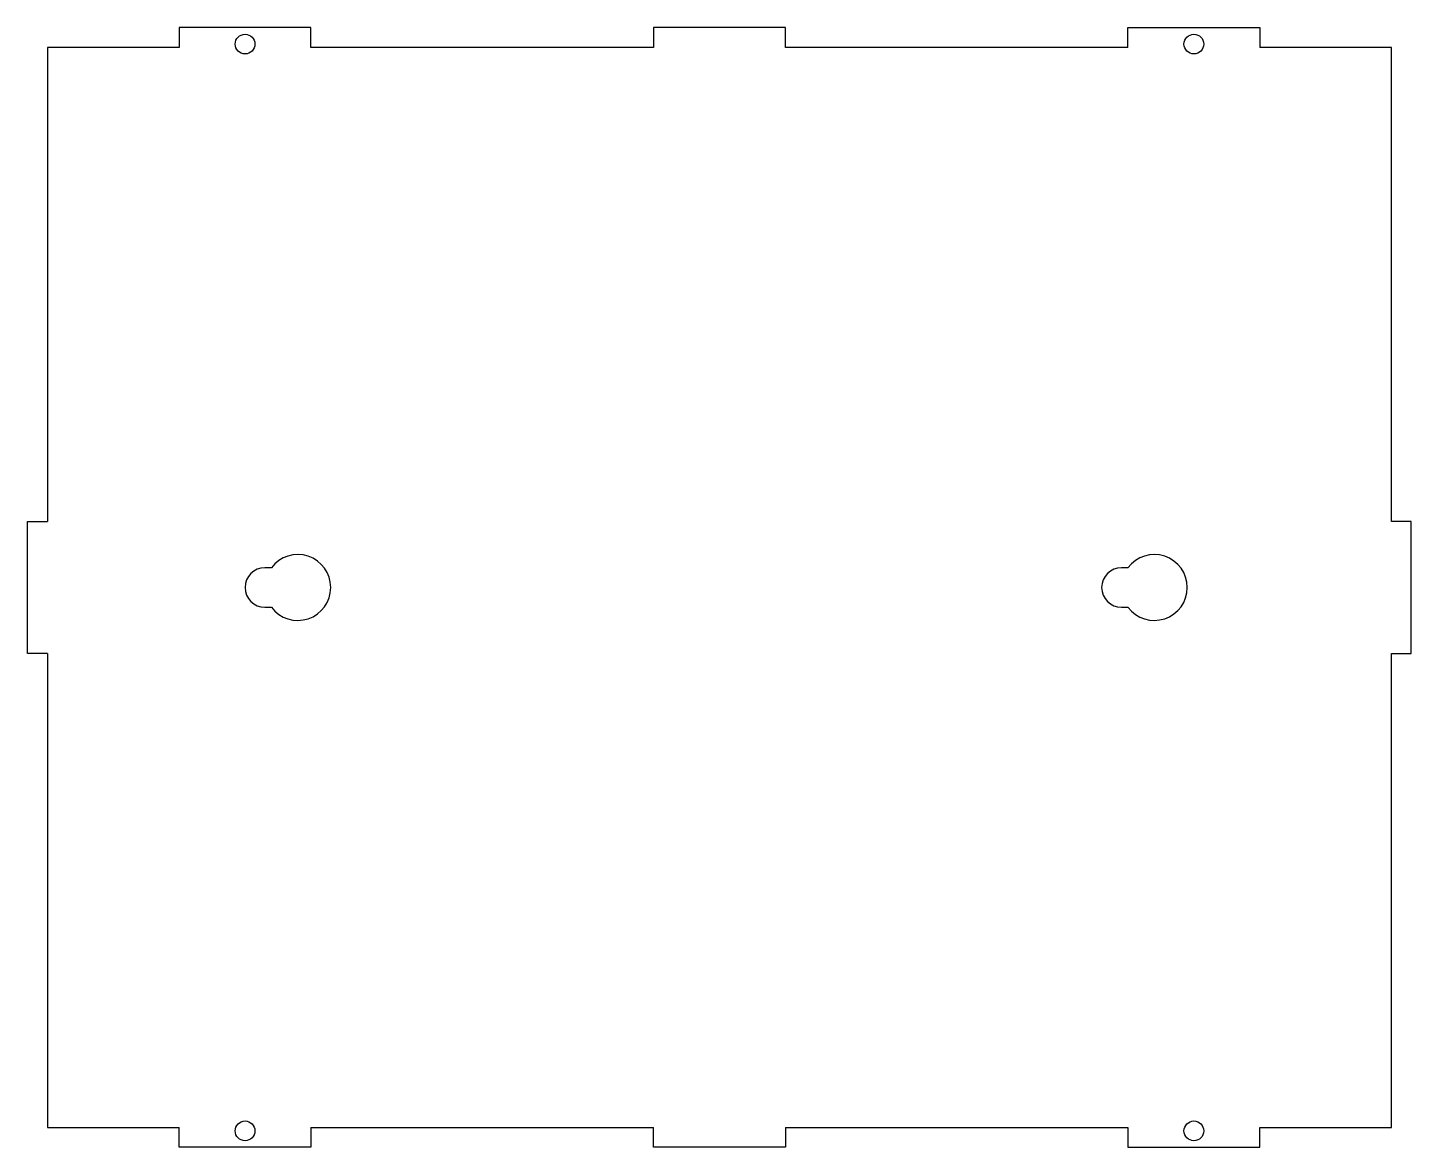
# Model space of a CAD drawing. Extents: x -15 to 195, y -39 to 131.
import ezdxf

# ---------------------------------------------------------------- set-up
doc = ezdxf.new("R2010")
doc.units = 0
doc.layers.add('PREDEFINITO', color=7, linetype='CONTINUOUS')

msp = doc.modelspace()

# ---------------------------------------------------------------- linework, layer by layer
at = {"layer": 'PREDEFINITO'}
for p, q in [((80, 127.72), (28, 127.72)), ((152, 127.72), (100, 127.72)), ((28, -36.28), (80, -36.28)), ((100, -36.28), (152, -36.28))]:
    msp.add_line(p, q, dxfattribs=at)
for points in [[(28, 127.72), (28, 130.72), (8, 130.72), (8, 127.72)], [(100, 127.72), (100, 130.72), (80, 130.72), (80, 127.72)], [(152, 127.72), (152, 130.72), (172, 130.72), (172, 127.72)], [(8, 127.72), (-12, 127.72), (-12, 55.72)], [(192, 55.72), (192, 127.72), (172, 127.72)], [(-12, 35.72), (-15, 35.72), (-15, 55.72), (-12, 55.72)], [(192, 35.72), (195, 35.72), (195, 55.72), (192, 55.72)], [(-12, 35.72), (-12, -36.28), (8, -36.28)], [(172, -36.28), (192, -36.28), (192, 35.72)], [(28, -36.28), (28, -39.28), (8, -39.28), (8, -36.28)], [(100, -36.28), (100, -39.28), (80, -39.28), (80, -36.28)], [(152, -36.28), (152, -39.28), (172, -39.28), (172, -36.28)]]:
    msp.add_lwpolyline(points, dxfattribs=at)
for points in [[(21, 42.72), (22, 42.72, 3), (22, 48.72), (21, 48.72, 1)], [(151, 42.72), (152, 42.72, 3), (152, 48.72), (151, 48.72, 1)]]:
    msp.add_lwpolyline(points, format="xyb", close=True, dxfattribs=at)
for centre in [(18, 128.22), (162, 128.22), (18, -36.78), (162, -36.78)]:
    msp.add_circle(centre, 1.5, dxfattribs=at)

doc.saveas('drawing.dxf')
